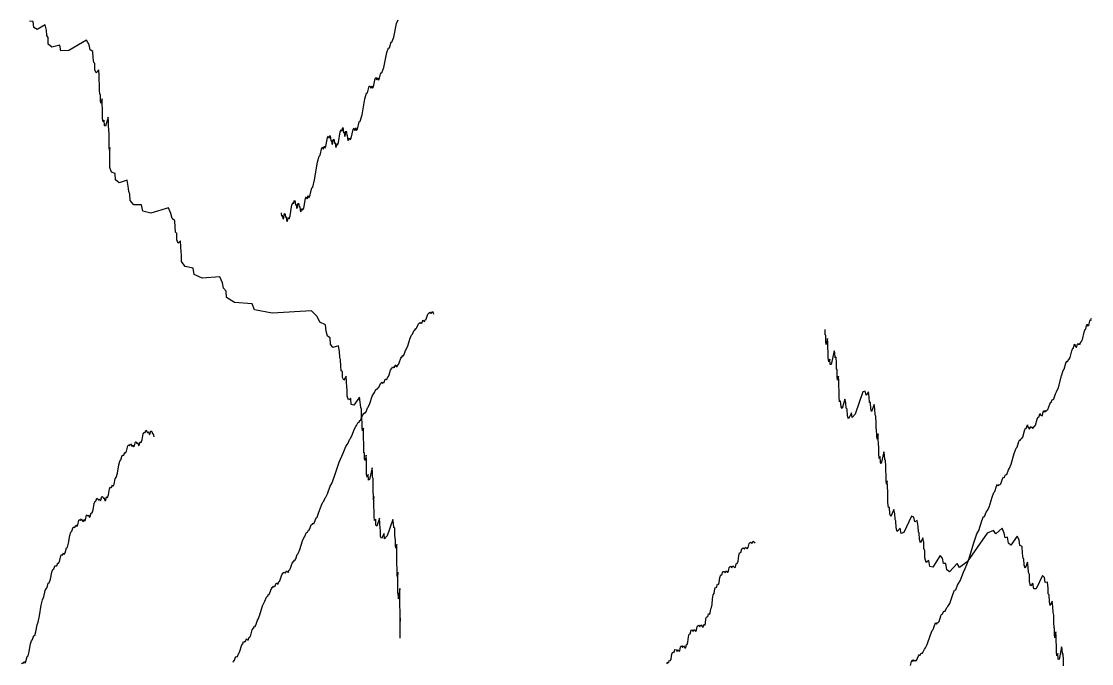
# Model space of a CAD drawing. Header units: metres. Extents: x 0 to 1, y 0 to 1.
# Drawn here: x 0.7824 to 0.9969, y 0.4534 to 0.582 of the extents above; entities that cross this region are included whole.
import ezdxf

# ---------------------------------------------------------------- set-up
doc = ezdxf.new("R2010")
doc.units = ezdxf.units.M

msp = doc.modelspace()

# ---------------------------------------------------------------- linework, layer by layer
at = {"layer": '2', "color": 0}
for p, q in [((0.784777, 0.582), (0.784061, 0.582029)), ((0.78488, 0.58077), (0.784777, 0.582)), ((0.787189, 0.581343), (0.785596, 0.58036)), ((0.787419, 0.580259), (0.787189, 0.581343)), ((0.857037, 0.578814), (0.85762, 0.581563)), ((0.85762, 0.581563), (0.857949, 0.582349)), ((0.785596, 0.58036), (0.78488, 0.58077)), ((0.787522, 0.579203), (0.787419, 0.580259)), ((0.787752, 0.578752), (0.787522, 0.579203)), ((0.787785, 0.577461), (0.787752, 0.578752)), ((0.788501, 0.576811), (0.787785, 0.577461)), ((0.790094, 0.577261), (0.788501, 0.576811)), ((0.790323, 0.5761), (0.790094, 0.577261)), ((0.79546, 0.578217), (0.791916, 0.576169)), ((0.795971, 0.577286), (0.79546, 0.578217)), ((0.796201, 0.5763), (0.795971, 0.577286)), ((0.85616, 0.576721), (0.856488, 0.577945)), ((0.856488, 0.577945), (0.856673, 0.577874)), ((0.856673, 0.577874), (0.857037, 0.578814)), ((0.791916, 0.576169), (0.790323, 0.5761)), ((0.796712, 0.576002), (0.796201, 0.5763)), ((0.796785, 0.574733), (0.796712, 0.576002)), ((0.855043, 0.572797), (0.855627, 0.575801)), ((0.855627, 0.575801), (0.855955, 0.576731)), ((0.855955, 0.576731), (0.85616, 0.576721)), ((0.796889, 0.573788), (0.796785, 0.574733)), ((0.797118, 0.57358), (0.796889, 0.573788)), ((0.797151, 0.572324), (0.797118, 0.57358)), ((0.854679, 0.571698), (0.855043, 0.572797)), ((0.797381, 0.571734), (0.797151, 0.572324)), ((0.797892, 0.572318), (0.797381, 0.571734)), ((0.797966, 0.571176), (0.797892, 0.572318)), ((0.797999, 0.570095), (0.797966, 0.571176)), ((0.852968, 0.568928), (0.853296, 0.570597)), ((0.853296, 0.570597), (0.853481, 0.570777)), ((0.853481, 0.570777), (0.853596, 0.570299)), ((0.853596, 0.570299), (0.85378, 0.570773)), ((0.85378, 0.570773), (0.853884, 0.57028)), ((0.854111, 0.570348), (0.854475, 0.571698)), ((0.854475, 0.571698), (0.854679, 0.571698)), ((0.798073, 0.569586), (0.797999, 0.570095)), ((0.798083, 0.568286), (0.798073, 0.569586)), ((0.851803, 0.567679), (0.852131, 0.569049)), ((0.852131, 0.569049), (0.852316, 0.569061)), ((0.852316, 0.569061), (0.852443, 0.56861)), ((0.852443, 0.56861), (0.852648, 0.569128)), ((0.852648, 0.569128), (0.852763, 0.568661)), ((0.852763, 0.568661), (0.852968, 0.568928)), ((0.853884, 0.57028), (0.854111, 0.570348)), ((0.79813, 0.5674), (0.798083, 0.568286)), ((0.798233, 0.567324), (0.79813, 0.5674)), ((0.798248, 0.566087), (0.798233, 0.567324)), ((0.798581, 0.566506), (0.798351, 0.56563)), ((0.798614, 0.565407), (0.798581, 0.566506)), ((0.850686, 0.563258), (0.85127, 0.566522)), ((0.85127, 0.566522), (0.851598, 0.567598)), ((0.851598, 0.567598), (0.851803, 0.567679)), ((0.798351, 0.56563), (0.798248, 0.566087)), ((0.798629, 0.564345), (0.798614, 0.565407)), ((0.798662, 0.563878), (0.798629, 0.564345)), ((0.798667, 0.562585), (0.798662, 0.563878)), ((0.79877, 0.561888), (0.798667, 0.562585)), ((0.799, 0.562232), (0.79877, 0.561888)), ((0.799033, 0.561056), (0.799, 0.562232)), ((0.799774, 0.562832), (0.799263, 0.561019)), ((0.799848, 0.561868), (0.799774, 0.562832)), ((0.850322, 0.561997), (0.850686, 0.563258)), ((0.799263, 0.561019), (0.799033, 0.561056)), ((0.799881, 0.560866), (0.799848, 0.561868)), ((0.799954, 0.560534), (0.799881, 0.560866)), ((0.799965, 0.559261), (0.799954, 0.560534)), ((0.845991, 0.557771), (0.846319, 0.559893)), ((0.846319, 0.559893), (0.846504, 0.560327)), ((0.846504, 0.560327), (0.846619, 0.560008)), ((0.846619, 0.560008), (0.846804, 0.560736)), ((0.846804, 0.560736), (0.846907, 0.560387)), ((0.846907, 0.560387), (0.846979, 0.559687)), ((0.847274, 0.558979), (0.847458, 0.560007)), ((0.847458, 0.560007), (0.847562, 0.559825)), ((0.848511, 0.558601), (0.848875, 0.560368)), ((0.848875, 0.560368), (0.84908, 0.560603)), ((0.84908, 0.560603), (0.849207, 0.560159)), ((0.849207, 0.560159), (0.849412, 0.560688)), ((0.849412, 0.560688), (0.849527, 0.560226)), ((0.849527, 0.560226), (0.849754, 0.560395)), ((0.849754, 0.560395), (0.850118, 0.561906)), ((0.850118, 0.561906), (0.850322, 0.561997)), ((0.79998, 0.558308), (0.799965, 0.559261)), ((0.800013, 0.558085), (0.79998, 0.558308)), ((0.800018, 0.556827), (0.800013, 0.558085)), ((0.843446, 0.556951), (0.843774, 0.558769)), ((0.843774, 0.558769), (0.843958, 0.559032)), ((0.843958, 0.559032), (0.844074, 0.558606)), ((0.844074, 0.558606), (0.844258, 0.559163)), ((0.844258, 0.559163), (0.844362, 0.558718)), ((0.844362, 0.558718), (0.844441, 0.558029)), ((0.844441, 0.558029), (0.844569, 0.558164)), ((0.844569, 0.558164), (0.844641, 0.557482)), ((0.844768, 0.557366), (0.844973, 0.558422)), ((0.844973, 0.558422), (0.845088, 0.558256)), ((0.845088, 0.558256), (0.845159, 0.557563)), ((0.845786, 0.557222), (0.845991, 0.557771)), ((0.846979, 0.559687), (0.847094, 0.559805)), ((0.847094, 0.559805), (0.847159, 0.559112)), ((0.847159, 0.559112), (0.847274, 0.558979)), ((0.847562, 0.559825), (0.847627, 0.559122)), ((0.847627, 0.559122), (0.847731, 0.559235)), ((0.847731, 0.559235), (0.847789, 0.55854)), ((0.847789, 0.55854), (0.84793, 0.558127)), ((0.84793, 0.558127), (0.848157, 0.558706)), ((0.848157, 0.558706), (0.848285, 0.558273)), ((0.848285, 0.558273), (0.848511, 0.558601)), ((0.800051, 0.556222), (0.800018, 0.556827)), ((0.800125, 0.556772), (0.800051, 0.556222)), ((0.800135, 0.555625), (0.800125, 0.556772)), ((0.80014, 0.554542), (0.800135, 0.555625)), ((0.842281, 0.555175), (0.842609, 0.556694)), ((0.842609, 0.556694), (0.842794, 0.556789)), ((0.842794, 0.556789), (0.842921, 0.556396)), ((0.842921, 0.556396), (0.843126, 0.557007)), ((0.843126, 0.557007), (0.843241, 0.556591)), ((0.843241, 0.556591), (0.843446, 0.556951)), ((0.844641, 0.557482), (0.844768, 0.557366)), ((0.845159, 0.557563), (0.845275, 0.557692)), ((0.845275, 0.557692), (0.845339, 0.557005)), ((0.845339, 0.557005), (0.845467, 0.55673)), ((0.845467, 0.55673), (0.845671, 0.557531)), ((0.845671, 0.557531), (0.845786, 0.557222)), ((0.800151, 0.554028), (0.80014, 0.554542)), ((0.800152, 0.552728), (0.800151, 0.554028)), ((0.841164, 0.550249), (0.841748, 0.553777)), ((0.841748, 0.553777), (0.842076, 0.555002)), ((0.842076, 0.555002), (0.842281, 0.555175)), ((0.800474, 0.551769), (0.800152, 0.552728)), ((0.80119, 0.551531), (0.800474, 0.551769)), ((0.801293, 0.550271), (0.80119, 0.551531)), ((0.802009, 0.549652), (0.801293, 0.550271)), ((0.803602, 0.550169), (0.802009, 0.549652)), ((0.803832, 0.549018), (0.803602, 0.550169)), ((0.8408, 0.548824), (0.841164, 0.550249)), ((0.803935, 0.547933), (0.803832, 0.549018)), ((0.804165, 0.547414), (0.803935, 0.547933)), ((0.804198, 0.546113), (0.804165, 0.547414)), ((0.839685, 0.546481), (0.83989, 0.547102)), ((0.83989, 0.547102), (0.840005, 0.546693)), ((0.840232, 0.546964), (0.840596, 0.54864)), ((0.840596, 0.54864), (0.8408, 0.548824)), ((0.804914, 0.545254), (0.804198, 0.546113)), ((0.806506, 0.545239), (0.804914, 0.545254)), ((0.806736, 0.544011), (0.806506, 0.545239)), ((0.836274, 0.543071), (0.836638, 0.545263)), ((0.836638, 0.545263), (0.836843, 0.545736)), ((0.836843, 0.545736), (0.83697, 0.545441)), ((0.83697, 0.545441), (0.837175, 0.546209)), ((0.837175, 0.546209), (0.83729, 0.545881)), ((0.83729, 0.545881), (0.837369, 0.545196)), ((0.837369, 0.545196), (0.837497, 0.545339)), ((0.837497, 0.545339), (0.837568, 0.54466)), ((0.837696, 0.544551), (0.837901, 0.545617)), ((0.837901, 0.545617), (0.838016, 0.545458)), ((0.838016, 0.545458), (0.838087, 0.544769)), ((0.838087, 0.544769), (0.838202, 0.544904)), ((0.838202, 0.544904), (0.838267, 0.54422)), ((0.838989, 0.544608), (0.839353, 0.54654)), ((0.839353, 0.54654), (0.839558, 0.546867)), ((0.839558, 0.546867), (0.839685, 0.546481)), ((0.840005, 0.546693), (0.840232, 0.546964)), ((0.808329, 0.543615), (0.806736, 0.544011)), ((0.811873, 0.544627), (0.808329, 0.543615)), ((0.812384, 0.543548), (0.811873, 0.544627)), ((0.812614, 0.542495), (0.812384, 0.543548)), ((0.834469, 0.543674), (0.834557, 0.543002)), ((0.834557, 0.543002), (0.834698, 0.543164)), ((0.834698, 0.543164), (0.834777, 0.542497)), ((0.834919, 0.542408), (0.835146, 0.543507)), ((0.835146, 0.543507), (0.835273, 0.543366)), ((0.835273, 0.543366), (0.835353, 0.542688)), ((0.835353, 0.542688), (0.83548, 0.542841)), ((0.83548, 0.542841), (0.835552, 0.542168)), ((0.835693, 0.54192), (0.83592, 0.542764)), ((0.83592, 0.542764), (0.836047, 0.542479)), ((0.836047, 0.542479), (0.836274, 0.543071)), ((0.837568, 0.54466), (0.837696, 0.544551)), ((0.838267, 0.54422), (0.838408, 0.543872)), ((0.838408, 0.543872), (0.838635, 0.544553)), ((0.838635, 0.544553), (0.838763, 0.544178)), ((0.838763, 0.544178), (0.838989, 0.544608)), ((0.813125, 0.542047), (0.812614, 0.542495)), ((0.813198, 0.540757), (0.813125, 0.542047)), ((0.813302, 0.539781), (0.813198, 0.540757)), ((0.834777, 0.542497), (0.834919, 0.542408)), ((0.835552, 0.542168), (0.835693, 0.54192)), ((0.813531, 0.539506), (0.813302, 0.539781)), ((0.813564, 0.538241), (0.813531, 0.539506)), ((0.813794, 0.537584), (0.813564, 0.538241)), ((0.814305, 0.538018), (0.813794, 0.537584)), ((0.814379, 0.536855), (0.814305, 0.538018)), ((0.814412, 0.535764), (0.814379, 0.536855)), ((0.814486, 0.535233), (0.814412, 0.535764)), ((0.814496, 0.533931), (0.814486, 0.535233)), ((0.815212, 0.532922), (0.814496, 0.533931)), ((0.816805, 0.532574), (0.815212, 0.532922)), ((0.817035, 0.531298), (0.816805, 0.532574)), ((0.818628, 0.530567), (0.817035, 0.531298)), ((0.822171, 0.530838), (0.818628, 0.530567)), ((0.822682, 0.529651), (0.822171, 0.530838)), ((0.822912, 0.52855), (0.822682, 0.529651)), ((0.823423, 0.527995), (0.822912, 0.52855)), ((0.823497, 0.52669), (0.823423, 0.527995)), ((0.82509, 0.52572), (0.823497, 0.52669)), ((0.828634, 0.525458), (0.82509, 0.52572)), ((0.829145, 0.524195), (0.828634, 0.525458)), ((0.832688, 0.523552), (0.829145, 0.524195)), ((0.840573, 0.524016), (0.832688, 0.523552)), ((0.84171, 0.522857), (0.840573, 0.524016)), ((0.863898, 0.523383), (0.864044, 0.523566)), ((0.864044, 0.523566), (0.864129, 0.52355)), ((0.864129, 0.52355), (0.864276, 0.523815)), ((0.864276, 0.523815), (0.864354, 0.523689)), ((0.864354, 0.523689), (0.864403, 0.523585)), ((0.864403, 0.523585), (0.864488, 0.523698)), ((0.864488, 0.523698), (0.864533, 0.523491)), ((0.864533, 0.523491), (0.864618, 0.523525)), ((0.864618, 0.523525), (0.864765, 0.523876)), ((0.864765, 0.523876), (0.864843, 0.523797)), ((0.864843, 0.523797), (0.864889, 0.523629)), ((0.864889, 0.523629), (0.864967, 0.523632)), ((0.864967, 0.523632), (0.865009, 0.523366)), ((0.842221, 0.521768), (0.84171, 0.522857)), ((0.843358, 0.521241), (0.842221, 0.521768)), ((0.861695, 0.520678), (0.861968, 0.521428)), ((0.861968, 0.521428), (0.862115, 0.521562)), ((0.862115, 0.521562), (0.8622, 0.521518)), ((0.8622, 0.521518), (0.862346, 0.521735)), ((0.862346, 0.521735), (0.862425, 0.521583)), ((0.862425, 0.521583), (0.862478, 0.521521)), ((0.862478, 0.521521), (0.862569, 0.521707)), ((0.862569, 0.521707), (0.862618, 0.521539)), ((0.862618, 0.521539), (0.86271, 0.521646)), ((0.86271, 0.521646), (0.862868, 0.522124)), ((0.862868, 0.522124), (0.862952, 0.522113)), ((0.862952, 0.522113), (0.863001, 0.521985)), ((0.863001, 0.521985), (0.863086, 0.522055)), ((0.863086, 0.522055), (0.863132, 0.521825)), ((0.863132, 0.521825), (0.863223, 0.521885)), ((0.863223, 0.521885), (0.863381, 0.522281)), ((0.863381, 0.522281), (0.863466, 0.522225)), ((0.863466, 0.522225), (0.863624, 0.522542)), ((0.863624, 0.522542), (0.863898, 0.523383)), ((0.995916, 0.521113), (0.996025, 0.521323)), ((0.996025, 0.521323), (0.996089, 0.520984)), ((0.996374, 0.521112), (0.996568, 0.521988)), ((0.996568, 0.521988), (0.996677, 0.52227)), ((0.996677, 0.52227), (0.996739, 0.522065)), ((0.996739, 0.522065), (0.996848, 0.522472)), ((0.996848, 0.522472), (0.996909, 0.522492)), ((0.843522, 0.51994), (0.843358, 0.521241)), ((0.843752, 0.518948), (0.843522, 0.51994)), ((0.86035, 0.518577), (0.860624, 0.519158)), ((0.860624, 0.519158), (0.860782, 0.519373)), ((0.860782, 0.519373), (0.861056, 0.520037)), ((0.861056, 0.520037), (0.861202, 0.520125)), ((0.861202, 0.520125), (0.861294, 0.520154)), ((0.861294, 0.520154), (0.861452, 0.520497)), ((0.861452, 0.520497), (0.861537, 0.520413)), ((0.861537, 0.520413), (0.861695, 0.520678)), ((0.943536, 0.519202), (0.943505, 0.520266)), ((0.943618, 0.519156), (0.943536, 0.519202)), ((0.943645, 0.517849), (0.943618, 0.519156)), ((0.99507, 0.518279), (0.995416, 0.519758)), ((0.995416, 0.519758), (0.995611, 0.520379)), ((0.995611, 0.520379), (0.995722, 0.520368)), ((0.995722, 0.520368), (0.995916, 0.521113)), ((0.996089, 0.520984), (0.9962, 0.521159)), ((0.9962, 0.521159), (0.996263, 0.521049)), ((0.996263, 0.521049), (0.996374, 0.521112)), ((0.844263, 0.518637), (0.843752, 0.518948)), ((0.844336, 0.517367), (0.844263, 0.518637)), ((0.844847, 0.516674), (0.844336, 0.517367)), ((0.845984, 0.517029), (0.844847, 0.516674)), ((0.846148, 0.515855), (0.845984, 0.517029)), ((0.859544, 0.516244), (0.859839, 0.516992)), ((0.859839, 0.516992), (0.86035, 0.518577)), ((0.943727, 0.51727), (0.943645, 0.517849)), ((0.943944, 0.518508), (0.943727, 0.51727)), ((0.944013, 0.517612), (0.943944, 0.518508)), ((0.94404, 0.516429), (0.944013, 0.517612)), ((0.993238, 0.516484), (0.993432, 0.517154)), ((0.993432, 0.517154), (0.993541, 0.517321)), ((0.993541, 0.517321), (0.993606, 0.516904)), ((0.993899, 0.516681), (0.994097, 0.517318)), ((0.994097, 0.517318), (0.994209, 0.517466)), ((0.994209, 0.517466), (0.994273, 0.517185)), ((0.994273, 0.517185), (0.994384, 0.517458)), ((0.994384, 0.517458), (0.994447, 0.517403)), ((0.994447, 0.517403), (0.994561, 0.517264)), ((0.994561, 0.517264), (0.99476, 0.517785)), ((0.99476, 0.517785), (0.994871, 0.517869)), ((0.994871, 0.517869), (0.99507, 0.518279)), ((0.846222, 0.514759), (0.846148, 0.515855)), ((0.858677, 0.514741), (0.858835, 0.515042)), ((0.858835, 0.515042), (0.85892, 0.514936)), ((0.85892, 0.514936), (0.859091, 0.515244)), ((0.859091, 0.515244), (0.859386, 0.51607)), ((0.859386, 0.51607), (0.859544, 0.516244)), ((0.944109, 0.51607), (0.94404, 0.516429)), ((0.944131, 0.514663), (0.944109, 0.51607)), ((0.945289, 0.516033), (0.944717, 0.513248)), ((0.945473, 0.515632), (0.945289, 0.516033)), ((0.945542, 0.514636), (0.945473, 0.515632)), ((0.992586, 0.514649), (0.992933, 0.515993)), ((0.992933, 0.515993), (0.993127, 0.516538)), ((0.993127, 0.516538), (0.993238, 0.516484)), ((0.993606, 0.516904), (0.993721, 0.516941)), ((0.993721, 0.516941), (0.993784, 0.516754)), ((0.993784, 0.516754), (0.993899, 0.516681)), ((0.846386, 0.514217), (0.846222, 0.514759)), ((0.84641, 0.512913), (0.846386, 0.514217)), ((0.846513, 0.512006), (0.84641, 0.512913)), ((0.856651, 0.51246), (0.85681, 0.512808)), ((0.85681, 0.512808), (0.856894, 0.512726)), ((0.856894, 0.512726), (0.856947, 0.51265)), ((0.856947, 0.51265), (0.857039, 0.51281)), ((0.857039, 0.51281), (0.857088, 0.512628)), ((0.857088, 0.512628), (0.857179, 0.51271)), ((0.857179, 0.51271), (0.857337, 0.513144)), ((0.857337, 0.513144), (0.857422, 0.513109)), ((0.857422, 0.513109), (0.857471, 0.512967)), ((0.857471, 0.512967), (0.857556, 0.513014)), ((0.857556, 0.513014), (0.857601, 0.512772)), ((0.857601, 0.512772), (0.8577, 0.512854)), ((0.8577, 0.512854), (0.85787, 0.513288)), ((0.85787, 0.513288), (0.857962, 0.513253)), ((0.857962, 0.513253), (0.858132, 0.513609)), ((0.858132, 0.513609), (0.858428, 0.514517)), ((0.858428, 0.514517), (0.858586, 0.514736)), ((0.858586, 0.514736), (0.858677, 0.514741)), ((0.944213, 0.51382), (0.944131, 0.514663)), ((0.94443, 0.514361), (0.944213, 0.51382)), ((0.9445, 0.513241), (0.94443, 0.514361)), ((0.944717, 0.513248), (0.9445, 0.513241)), ((0.945726, 0.514773), (0.945542, 0.514636)), ((0.945784, 0.513524), (0.945726, 0.514773)), ((0.945811, 0.512403), (0.945784, 0.513524)), ((0.991422, 0.51233), (0.991769, 0.513545)), ((0.991769, 0.513545), (0.991963, 0.514017)), ((0.991963, 0.514017), (0.992077, 0.513833)), ((0.992077, 0.513833), (0.992276, 0.514276)), ((0.992276, 0.514276), (0.992387, 0.514317)), ((0.992387, 0.514317), (0.992586, 0.514649)), ((0.846743, 0.511884), (0.846513, 0.512006)), ((0.846776, 0.51064), (0.846743, 0.511884)), ((0.847006, 0.510136), (0.846776, 0.51064)), ((0.847517, 0.51091), (0.847006, 0.510136)), ((0.84759, 0.509796), (0.847517, 0.51091)), ((0.855674, 0.510285), (0.855845, 0.51077)), ((0.855845, 0.51077), (0.855936, 0.510762)), ((0.855936, 0.510762), (0.856107, 0.511168)), ((0.856107, 0.511168), (0.856402, 0.512163)), ((0.856402, 0.512163), (0.85656, 0.512428)), ((0.85656, 0.512428), (0.856651, 0.51246)), ((0.94588, 0.512207), (0.945811, 0.512403)), ((0.945902, 0.510852), (0.94588, 0.512207)), ((0.945972, 0.510123), (0.945902, 0.510852)), ((0.946155, 0.510964), (0.945972, 0.510123)), ((0.946214, 0.509941), (0.946155, 0.510964)), ((0.990258, 0.508667), (0.990877, 0.510983)), ((0.990877, 0.510983), (0.991223, 0.512072)), ((0.991223, 0.512072), (0.991422, 0.51233)), ((0.847624, 0.508728), (0.84759, 0.509796)), ((0.847697, 0.508246), (0.847624, 0.508728)), ((0.853682, 0.508317), (0.85384, 0.50863)), ((0.85384, 0.50863), (0.853925, 0.50853)), ((0.853925, 0.50853), (0.854083, 0.508765)), ((0.854083, 0.508765), (0.854357, 0.509464)), ((0.854357, 0.509464), (0.854503, 0.509571)), ((0.854503, 0.509571), (0.854588, 0.509511)), ((0.854588, 0.509511), (0.854735, 0.5097)), ((0.854735, 0.5097), (0.854813, 0.509534)), ((0.854813, 0.509534), (0.85487, 0.509502)), ((0.85487, 0.509502), (0.854969, 0.509739)), ((0.854969, 0.509739), (0.855022, 0.509599)), ((0.855022, 0.509599), (0.85512, 0.509758)), ((0.85512, 0.509758), (0.855291, 0.510325)), ((0.855291, 0.510325), (0.855382, 0.510361)), ((0.855382, 0.510361), (0.855435, 0.51026)), ((0.855435, 0.51026), (0.855526, 0.510379)), ((0.855526, 0.510379), (0.855575, 0.510174)), ((0.855575, 0.510174), (0.855674, 0.510285)), ((0.946236, 0.50871), (0.946214, 0.509941)), ((0.946294, 0.508224), (0.946236, 0.50871)), ((0.989903, 0.507777), (0.990258, 0.508667)), ((0.847708, 0.50695), (0.847697, 0.508246)), ((0.847938, 0.506207), (0.847708, 0.50695)), ((0.848449, 0.506449), (0.847938, 0.506207)), ((0.848522, 0.505258), (0.848449, 0.506449)), ((0.850171, 0.506703), (0.849034, 0.505118)), ((0.850335, 0.505705), (0.850171, 0.506703)), ((0.852227, 0.505426), (0.852738, 0.506916)), ((0.852738, 0.506916), (0.853012, 0.507446)), ((0.853012, 0.507446), (0.85317, 0.507631)), ((0.85317, 0.507631), (0.853444, 0.508244)), ((0.853444, 0.508244), (0.85359, 0.508304)), ((0.85359, 0.508304), (0.853682, 0.508317)), ((0.946313, 0.506777), (0.946294, 0.508224)), ((0.946395, 0.505803), (0.946313, 0.506777)), ((0.947471, 0.506302), (0.946899, 0.50443)), ((0.947655, 0.505609), (0.947471, 0.506302)), ((0.951024, 0.507765), (0.949512, 0.503304)), ((0.951508, 0.5079), (0.951024, 0.507765)), ((0.951692, 0.507108), (0.951508, 0.5079)), ((0.952176, 0.507781), (0.951692, 0.507108)), ((0.952331, 0.506704), (0.952176, 0.507781)), ((0.9524, 0.505659), (0.952331, 0.506704)), ((0.989034, 0.506191), (0.989146, 0.506287)), ((0.989146, 0.506287), (0.989349, 0.506423)), ((0.989349, 0.506423), (0.989704, 0.507424)), ((0.989704, 0.507424), (0.989903, 0.507777)), ((0.849034, 0.505118), (0.848522, 0.505258)), ((0.850408, 0.504689), (0.850335, 0.505705)), ((0.850572, 0.504324), (0.850408, 0.504689)), ((0.850596, 0.503046), (0.850572, 0.504324)), ((0.851479, 0.503819), (0.851774, 0.504589)), ((0.851774, 0.504589), (0.851932, 0.504734)), ((0.851932, 0.504734), (0.852227, 0.505426)), ((0.946612, 0.505998), (0.946395, 0.505803)), ((0.946682, 0.504768), (0.946612, 0.505998)), ((0.946899, 0.50443), (0.946682, 0.504768)), ((0.947724, 0.504503), (0.947655, 0.505609)), ((0.947908, 0.504348), (0.947724, 0.504503)), ((0.947966, 0.503006), (0.947908, 0.504348)), ((0.952583, 0.505667), (0.9524, 0.505659)), ((0.952642, 0.504377), (0.952583, 0.505667)), ((0.952825, 0.503851), (0.952642, 0.504377)), ((0.953309, 0.505229), (0.952825, 0.503851)), ((0.953464, 0.504377), (0.953309, 0.505229)), ((0.953523, 0.503211), (0.953464, 0.504377)), ((0.987964, 0.504039), (0.988167, 0.504241)), ((0.988167, 0.504241), (0.988522, 0.505358)), ((0.988522, 0.505358), (0.988721, 0.505776)), ((0.988721, 0.505776), (0.988835, 0.505648)), ((0.988835, 0.505648), (0.989034, 0.506191)), ((0.850088, 0.501688), (0.850258, 0.502091)), ((0.850258, 0.502091), (0.85035, 0.502039)), ((0.85035, 0.502039), (0.850521, 0.502363)), ((0.850521, 0.502363), (0.850816, 0.503216)), ((0.850629, 0.502087), (0.850596, 0.503046)), ((0.850703, 0.501849), (0.850629, 0.502087)), ((0.850816, 0.503216), (0.850974, 0.503405)), ((0.850974, 0.503405), (0.851065, 0.503393)), ((0.851065, 0.503393), (0.851224, 0.503664)), ((0.851224, 0.503664), (0.851308, 0.503542)), ((0.851308, 0.503542), (0.851479, 0.503819)), ((0.948183, 0.502403), (0.947966, 0.503006)), ((0.948756, 0.503578), (0.948183, 0.502403)), ((0.948939, 0.502662), (0.948756, 0.503578)), ((0.949512, 0.503304), (0.948939, 0.502662)), ((0.953678, 0.502897), (0.953523, 0.503211)), ((0.953727, 0.501504), (0.953678, 0.502897)), ((0.985645, 0.501089), (0.986, 0.502326)), ((0.986, 0.502326), (0.986199, 0.502811)), ((0.986199, 0.502811), (0.986313, 0.502722)), ((0.986313, 0.502722), (0.986512, 0.503332)), ((0.986512, 0.503332), (0.986623, 0.503466)), ((0.986623, 0.503466), (0.986689, 0.503083)), ((0.986689, 0.503083), (0.986803, 0.503179)), ((0.986803, 0.503179), (0.986867, 0.503026)), ((0.986867, 0.503026), (0.986981, 0.503011)), ((0.986981, 0.503011), (0.98718, 0.503751)), ((0.98718, 0.503751), (0.987291, 0.503958)), ((0.987291, 0.503958), (0.987355, 0.503709)), ((0.987355, 0.503709), (0.987466, 0.50404)), ((0.987466, 0.50404), (0.987529, 0.504018)), ((0.987529, 0.504018), (0.987646, 0.503759)), ((0.987646, 0.503759), (0.987849, 0.504072)), ((0.987849, 0.504072), (0.987964, 0.504039)), ((0.807181, 0.499618), (0.807378, 0.500117)), ((0.807378, 0.500117), (0.807546, 0.499843)), ((0.807546, 0.499843), (0.807687, 0.499551)), ((0.808162, 0.499338), (0.808359, 0.499991)), ((0.808359, 0.499991), (0.808527, 0.499849)), ((0.808527, 0.499849), (0.808669, 0.499407)), ((0.848626, 0.498989), (0.849137, 0.500387)), ((0.849137, 0.500387), (0.849411, 0.500869)), ((0.849411, 0.500869), (0.849569, 0.501026)), ((0.849569, 0.501026), (0.849843, 0.50159)), ((0.849843, 0.50159), (0.849989, 0.501625)), ((0.849989, 0.501625), (0.850088, 0.501688)), ((0.850713, 0.500589), (0.850703, 0.501849)), ((0.850787, 0.499969), (0.850713, 0.500589)), ((0.850951, 0.500486), (0.850787, 0.499969)), ((0.850975, 0.499334), (0.850951, 0.500486)), ((0.953754, 0.500414), (0.953727, 0.501504)), ((0.953823, 0.500298), (0.953754, 0.500414)), ((0.953845, 0.498969), (0.953823, 0.500298)), ((0.983124, 0.498745), (0.98347, 0.50001)), ((0.98347, 0.50001), (0.983664, 0.500511)), ((0.983664, 0.500511), (0.983776, 0.500431)), ((0.983776, 0.500431), (0.98397, 0.501056)), ((0.98397, 0.501056), (0.984079, 0.501199)), ((0.984079, 0.501199), (0.984146, 0.500736)), ((0.984146, 0.500736), (0.984263, 0.500694)), ((0.984263, 0.500694), (0.984328, 0.500462)), ((0.984328, 0.500462), (0.984445, 0.500309)), ((0.984445, 0.500309), (0.984649, 0.500807)), ((0.984649, 0.500807), (0.984763, 0.500878)), ((0.984763, 0.500878), (0.984828, 0.500551)), ((0.984828, 0.500551), (0.984943, 0.500747)), ((0.984943, 0.500747), (0.985006, 0.500649)), ((0.985006, 0.500649), (0.985123, 0.500429)), ((0.985123, 0.500429), (0.985327, 0.500812)), ((0.985327, 0.500812), (0.985441, 0.500818)), ((0.985441, 0.500818), (0.985645, 0.501089)), ((0.805056, 0.496974), (0.805251, 0.497772)), ((0.805251, 0.497772), (0.805417, 0.497754)), ((0.805417, 0.497754), (0.805558, 0.497416)), ((0.806032, 0.497118), (0.806226, 0.49779)), ((0.806226, 0.49779), (0.806393, 0.497665)), ((0.806393, 0.497665), (0.806588, 0.498184)), ((0.806588, 0.498184), (0.806818, 0.499367)), ((0.806818, 0.499367), (0.807015, 0.499678)), ((0.807015, 0.499678), (0.807181, 0.499618)), ((0.807687, 0.499551), (0.807853, 0.499775)), ((0.807853, 0.499775), (0.807995, 0.499267)), ((0.807995, 0.499267), (0.808162, 0.499338)), ((0.808669, 0.499407), (0.808837, 0.499453)), ((0.808837, 0.499453), (0.80898, 0.498793)), ((0.847878, 0.497514), (0.848173, 0.498232)), ((0.848173, 0.498232), (0.848331, 0.498349)), ((0.848331, 0.498349), (0.848626, 0.498989)), ((0.850985, 0.498249), (0.850975, 0.499334)), ((0.851009, 0.49773), (0.850985, 0.498249)), ((0.851012, 0.496429), (0.851009, 0.49773)), ((0.953915, 0.498321), (0.953845, 0.498969)), ((0.954098, 0.499374), (0.953915, 0.498321)), ((0.954157, 0.498419), (0.954098, 0.499374)), ((0.954179, 0.497213), (0.954157, 0.498419)), ((0.98196, 0.496691), (0.982306, 0.497826)), ((0.982306, 0.497826), (0.982501, 0.498254)), ((0.982501, 0.498254), (0.982615, 0.498044)), ((0.982615, 0.498044), (0.982813, 0.498442)), ((0.982813, 0.498442), (0.982925, 0.498457)), ((0.982925, 0.498457), (0.983124, 0.498745)), ((0.802931, 0.495138), (0.803126, 0.495702)), ((0.803126, 0.495702), (0.803293, 0.495485)), ((0.803293, 0.495485), (0.803487, 0.495897)), ((0.803487, 0.495897), (0.803718, 0.496952)), ((0.803718, 0.496952), (0.803914, 0.497155)), ((0.803914, 0.497155), (0.804081, 0.497004)), ((0.804081, 0.497004), (0.804277, 0.497394)), ((0.804277, 0.497394), (0.804445, 0.497028)), ((0.804445, 0.497028), (0.804585, 0.496839)), ((0.804585, 0.496839), (0.80475, 0.497185)), ((0.80475, 0.497185), (0.804891, 0.496781)), ((0.804891, 0.496781), (0.805056, 0.496974)), ((0.805558, 0.497416), (0.805724, 0.497585)), ((0.805724, 0.497585), (0.805867, 0.497031)), ((0.805867, 0.497031), (0.806032, 0.497118)), ((0.846627, 0.494931), (0.846923, 0.49552)), ((0.846923, 0.49552), (0.847433, 0.496833)), ((0.847433, 0.496833), (0.847707, 0.497268)), ((0.847707, 0.497268), (0.847878, 0.497514)), ((0.851059, 0.495586), (0.851012, 0.496429)), ((0.851162, 0.495606), (0.851059, 0.495586)), ((0.851177, 0.494383), (0.851162, 0.495606)), ((0.954238, 0.496796), (0.954179, 0.497213)), ((0.954257, 0.49537), (0.954238, 0.496796)), ((0.955235, 0.495757), (0.954751, 0.493459)), ((0.95539, 0.4952), (0.955235, 0.495757)), ((0.981414, 0.495467), (0.981761, 0.496478)), ((0.981761, 0.496478), (0.98196, 0.496691)), ((0.801915, 0.493174), (0.802145, 0.493888)), ((0.802145, 0.493888), (0.80234, 0.494169)), ((0.80234, 0.494169), (0.80257, 0.495071)), ((0.80257, 0.495071), (0.802766, 0.495141)), ((0.802766, 0.495141), (0.802931, 0.495138)), ((0.845163, 0.490904), (0.846117, 0.4937)), ((0.846117, 0.4937), (0.846627, 0.494931)), ((0.85128, 0.494021), (0.851177, 0.494383)), ((0.85151, 0.495111), (0.85128, 0.494021)), ((0.851543, 0.494042), (0.85151, 0.495111)), ((0.851558, 0.492994), (0.851543, 0.494042)), ((0.954326, 0.494458), (0.954257, 0.49537)), ((0.954509, 0.494814), (0.954326, 0.494458)), ((0.954568, 0.493636), (0.954509, 0.494814)), ((0.954751, 0.493459), (0.954568, 0.493636)), ((0.955449, 0.494146), (0.95539, 0.4952)), ((0.955604, 0.494127), (0.955449, 0.494146)), ((0.955653, 0.492829), (0.955604, 0.494127)), ((0.980796, 0.493292), (0.981414, 0.495467)), ((0.801417, 0.490602), (0.801645, 0.491521)), ((0.801645, 0.491521), (0.801915, 0.493174)), ((0.851591, 0.492558), (0.851558, 0.492994)), ((0.851596, 0.491269), (0.851591, 0.492558)), ((0.851699, 0.490668), (0.851596, 0.491269)), ((0.851929, 0.491226), (0.851699, 0.490668)), ((0.851962, 0.49008), (0.851929, 0.491226)), ((0.852703, 0.492543), (0.852192, 0.490256)), ((0.852777, 0.491647), (0.852703, 0.492543)), ((0.85281, 0.490677), (0.852777, 0.491647)), ((0.955676, 0.491685), (0.955653, 0.492829)), ((0.955734, 0.491431), (0.955676, 0.491685)), ((0.955753, 0.490056), (0.955734, 0.491431)), ((0.979683, 0.491165), (0.979887, 0.491255)), ((0.979887, 0.491255), (0.980242, 0.492175)), ((0.980242, 0.492175), (0.980441, 0.492483)), ((0.980441, 0.492483), (0.980796, 0.493292)), ((0.80044, 0.488644), (0.800635, 0.489154)), ((0.800635, 0.489154), (0.800801, 0.488891)), ((0.800801, 0.488891), (0.800994, 0.489316)), ((0.800994, 0.489316), (0.801222, 0.490387)), ((0.801222, 0.490387), (0.801417, 0.490602)), ((0.844317, 0.488908), (0.844612, 0.489457)), ((0.844612, 0.489457), (0.845163, 0.490904)), ((0.852192, 0.490256), (0.851962, 0.49008)), ((0.852883, 0.490413), (0.85281, 0.490677)), ((0.852894, 0.489149), (0.852883, 0.490413)), ((0.852909, 0.48821), (0.852894, 0.489149)), ((0.955812, 0.489269), (0.955753, 0.490056)), ((0.955967, 0.489954), (0.955812, 0.489269)), ((0.956016, 0.488881), (0.955967, 0.489954)), ((0.977872, 0.488878), (0.978067, 0.489264)), ((0.978067, 0.489264), (0.978184, 0.488978)), ((0.978184, 0.488978), (0.978387, 0.489245)), ((0.978387, 0.489245), (0.978501, 0.489187)), ((0.978501, 0.489187), (0.978705, 0.489342)), ((0.978705, 0.489342), (0.97906, 0.490378)), ((0.97906, 0.490378), (0.979259, 0.490751)), ((0.979259, 0.490751), (0.979373, 0.490597)), ((0.979373, 0.490597), (0.979572, 0.491095)), ((0.979572, 0.491095), (0.979683, 0.491165)), ((0.799659, 0.486643), (0.799852, 0.487175)), ((0.799852, 0.487175), (0.80008, 0.488371)), ((0.80008, 0.488371), (0.800275, 0.488694)), ((0.800275, 0.488694), (0.80044, 0.488644)), ((0.843447, 0.48667), (0.843766, 0.487382)), ((0.843766, 0.487382), (0.844317, 0.488908)), ((0.852942, 0.488018), (0.852909, 0.48821)), ((0.852947, 0.486764), (0.852942, 0.488018)), ((0.956035, 0.487631), (0.956016, 0.488881)), ((0.956085, 0.487096), (0.956035, 0.487631)), ((0.9561, 0.485632), (0.956085, 0.487096)), ((0.976981, 0.486715), (0.977327, 0.48765)), ((0.977327, 0.48765), (0.977526, 0.487819)), ((0.977526, 0.487819), (0.977872, 0.488878)), ((0.796767, 0.484154), (0.796995, 0.485454)), ((0.796995, 0.485454), (0.79719, 0.485865)), ((0.79719, 0.485865), (0.797355, 0.48589)), ((0.797355, 0.48589), (0.79755, 0.486488)), ((0.79755, 0.486488), (0.797717, 0.4863)), ((0.797717, 0.4863), (0.797856, 0.48608)), ((0.797856, 0.48608), (0.798021, 0.486388)), ((0.798021, 0.486388), (0.798162, 0.485952)), ((0.798162, 0.485952), (0.798327, 0.486107)), ((0.798327, 0.486107), (0.798522, 0.48686)), ((0.798522, 0.48686), (0.798688, 0.486804)), ((0.798688, 0.486804), (0.798829, 0.486434)), ((0.798829, 0.486434), (0.798996, 0.486565)), ((0.798996, 0.486565), (0.799138, 0.485978)), ((0.799138, 0.485978), (0.799301, 0.486075)), ((0.799301, 0.486075), (0.799494, 0.486759)), ((0.799494, 0.486759), (0.799659, 0.486643)), ((0.841977, 0.483476), (0.842528, 0.485084)), ((0.842528, 0.485084), (0.842823, 0.485677)), ((0.842823, 0.485677), (0.842994, 0.485899)), ((0.842994, 0.485899), (0.843289, 0.486575)), ((0.843289, 0.486575), (0.843447, 0.48667)), ((0.85298, 0.48619), (0.852947, 0.486764)), ((0.853054, 0.486808), (0.85298, 0.48619)), ((0.853064, 0.485671), (0.853054, 0.486808)), ((0.853069, 0.484593), (0.853064, 0.485671)), ((0.956183, 0.484594), (0.9561, 0.485632)), ((0.976362, 0.484675), (0.976981, 0.486715)), ((0.79525, 0.482166), (0.795443, 0.483063)), ((0.795443, 0.483063), (0.795608, 0.483129)), ((0.795608, 0.483129), (0.795747, 0.482863)), ((0.795747, 0.482863), (0.795912, 0.483117)), ((0.795912, 0.483117), (0.796053, 0.482634)), ((0.796053, 0.482634), (0.796217, 0.482806)), ((0.796217, 0.482806), (0.79641, 0.483577)), ((0.79641, 0.483577), (0.796574, 0.483536)), ((0.796574, 0.483536), (0.796767, 0.484154)), ((0.841488, 0.482533), (0.841659, 0.482715)), ((0.841659, 0.482715), (0.841977, 0.483476)), ((0.85308, 0.484088), (0.853069, 0.484593)), ((0.853081, 0.48279), (0.85308, 0.484088)), ((0.853184, 0.482038), (0.853081, 0.48279)), ((0.9564, 0.484618), (0.956183, 0.484594)), ((0.956469, 0.483333), (0.9564, 0.484618)), ((0.956686, 0.482824), (0.956469, 0.483333)), ((0.957259, 0.484244), (0.956686, 0.482824)), ((0.957442, 0.483406), (0.957259, 0.484244)), ((0.957511, 0.482245), (0.957442, 0.483406)), ((0.960812, 0.482904), (0.959299, 0.479636)), ((0.961296, 0.482657), (0.960812, 0.482904)), ((0.961479, 0.48172), (0.961296, 0.482657)), ((0.974903, 0.481929), (0.975249, 0.482791)), ((0.975249, 0.482791), (0.975453, 0.482836)), ((0.975453, 0.482836), (0.975808, 0.483679)), ((0.975808, 0.483679), (0.976007, 0.483943)), ((0.976007, 0.483943), (0.976362, 0.484675)), ((0.792539, 0.479868), (0.792769, 0.48068)), ((0.792769, 0.48068), (0.792966, 0.480675)), ((0.792966, 0.480675), (0.793131, 0.480607)), ((0.793131, 0.480607), (0.793326, 0.481096)), ((0.793326, 0.481096), (0.793492, 0.480814)), ((0.793492, 0.480814), (0.793687, 0.48115)), ((0.793687, 0.48115), (0.793917, 0.482117)), ((0.793917, 0.482117), (0.794114, 0.482243)), ((0.794114, 0.482243), (0.79428, 0.482027)), ((0.79428, 0.482027), (0.794477, 0.482341)), ((0.794477, 0.482341), (0.794645, 0.48191)), ((0.794645, 0.48191), (0.794783, 0.481792)), ((0.794783, 0.481792), (0.794947, 0.482221)), ((0.794947, 0.482221), (0.795086, 0.481889)), ((0.795086, 0.481889), (0.79525, 0.482166)), ((0.840198, 0.480317), (0.840493, 0.481126)), ((0.840493, 0.481126), (0.840651, 0.481291)), ((0.840651, 0.481291), (0.840743, 0.481266)), ((0.840743, 0.481266), (0.840901, 0.481514)), ((0.840901, 0.481514), (0.840985, 0.481379)), ((0.840985, 0.481379), (0.841169, 0.481694)), ((0.841169, 0.481694), (0.841488, 0.482533)), ((0.853414, 0.482263), (0.853184, 0.482038)), ((0.853447, 0.481069), (0.853414, 0.482263)), ((0.853677, 0.480911), (0.853447, 0.481069)), ((0.854188, 0.482456), (0.853677, 0.480911)), ((0.854262, 0.481453), (0.854188, 0.482456)), ((0.854295, 0.480434), (0.854262, 0.481453)), ((0.856842, 0.482249), (0.855705, 0.478951)), ((0.857006, 0.481499), (0.856842, 0.482249)), ((0.85708, 0.480594), (0.857006, 0.481499)), ((0.857244, 0.480477), (0.85708, 0.480594)), ((0.957695, 0.481946), (0.957511, 0.482245)), ((0.957753, 0.480557), (0.957695, 0.481946)), ((0.95797, 0.479784), (0.957753, 0.480557)), ((0.958543, 0.480507), (0.95797, 0.479784)), ((0.958726, 0.479446), (0.958543, 0.480507)), ((0.961963, 0.482012), (0.961479, 0.48172)), ((0.962118, 0.480812), (0.961963, 0.482012)), ((0.962187, 0.479713), (0.962118, 0.480812)), ((0.974284, 0.480019), (0.974903, 0.481929)), ((0.791845, 0.477489), (0.792114, 0.479038)), ((0.792114, 0.479038), (0.792344, 0.479663)), ((0.792344, 0.479663), (0.792539, 0.479868)), ((0.838747, 0.477927), (0.839042, 0.478568)), ((0.839042, 0.478568), (0.839213, 0.478816)), ((0.839213, 0.478816), (0.839508, 0.479539)), ((0.839508, 0.479539), (0.839666, 0.479658)), ((0.839666, 0.479658), (0.839765, 0.479707)), ((0.839765, 0.479707), (0.839936, 0.480084)), ((0.839936, 0.480084), (0.840027, 0.480018)), ((0.840027, 0.480018), (0.840198, 0.480317)), ((0.854369, 0.480064), (0.854295, 0.480434)), ((0.854379, 0.478784), (0.854369, 0.480064)), ((0.854609, 0.478387), (0.854379, 0.478784)), ((0.85512, 0.4794), (0.854609, 0.478387)), ((0.855194, 0.47832), (0.85512, 0.4794)), ((0.855705, 0.478951), (0.855194, 0.47832)), ((0.857267, 0.479234), (0.857244, 0.480477)), ((0.8573, 0.478325), (0.857267, 0.479234)), ((0.959299, 0.479636), (0.958726, 0.479446)), ((0.962371, 0.479576), (0.962187, 0.479713)), ((0.962429, 0.478239), (0.962371, 0.479576)), ((0.963097, 0.478565), (0.962613, 0.477569)), ((0.963252, 0.477591), (0.963097, 0.478565)), ((0.975954, 0.479472), (0.971961, 0.473736)), ((0.973311, 0.477576), (0.973929, 0.479361)), ((0.973929, 0.479361), (0.974284, 0.480019)), ((0.977232, 0.480016), (0.975954, 0.479472)), ((0.977716, 0.479378), (0.977232, 0.480016)), ((0.978994, 0.48046), (0.977716, 0.479378)), ((0.979403, 0.479513), (0.978994, 0.48046)), ((0.979586, 0.478527), (0.979403, 0.479513)), ((0.98007, 0.478689), (0.979586, 0.478527)), ((0.980225, 0.477449), (0.98007, 0.478689)), ((0.981987, 0.478863), (0.980709, 0.477078)), ((0.982396, 0.478142), (0.981987, 0.478863)), ((0.791194, 0.475537), (0.791422, 0.476519)), ((0.791422, 0.476519), (0.791617, 0.476659)), ((0.791617, 0.476659), (0.791845, 0.477489)), ((0.837878, 0.475422), (0.838196, 0.476232)), ((0.838196, 0.476232), (0.838747, 0.477927)), ((0.857374, 0.478198), (0.8573, 0.478325)), ((0.857385, 0.476954), (0.857374, 0.478198)), ((0.857459, 0.476445), (0.857385, 0.476954)), ((0.857623, 0.477209), (0.857459, 0.476445)), ((0.857646, 0.476093), (0.857623, 0.477209)), ((0.92659, 0.47563), (0.926776, 0.476376)), ((0.926776, 0.476376), (0.927041, 0.476523)), ((0.927041, 0.476523), (0.927306, 0.476244)), ((0.927306, 0.476244), (0.927529, 0.47667)), ((0.927529, 0.47667), (0.927844, 0.476366)), ((0.927844, 0.476366), (0.928067, 0.47658)), ((0.928067, 0.47658), (0.928254, 0.477421)), ((0.928254, 0.477421), (0.928518, 0.477702)), ((0.928518, 0.477702), (0.928833, 0.477432)), ((0.928833, 0.477432), (0.929097, 0.477867)), ((0.929097, 0.477867), (0.929471, 0.477574)), ((0.962613, 0.477569), (0.962429, 0.478239)), ((0.96331, 0.476379), (0.963252, 0.477591)), ((0.963465, 0.475943), (0.96331, 0.476379)), ((0.972207, 0.474018), (0.973311, 0.477576)), ((0.980709, 0.477078), (0.980225, 0.477449)), ((0.982551, 0.477026), (0.982396, 0.478142)), ((0.98296, 0.476843), (0.982551, 0.477026)), ((0.983091, 0.475492), (0.98296, 0.476843)), ((0.790052, 0.473838), (0.79028, 0.474946)), ((0.79028, 0.474946), (0.790475, 0.475193)), ((0.790475, 0.475193), (0.79064, 0.47508)), ((0.79064, 0.47508), (0.790834, 0.475515)), ((0.790834, 0.475515), (0.791001, 0.475187)), ((0.791001, 0.475187), (0.791194, 0.475537)), ((0.836942, 0.473733), (0.837113, 0.474068)), ((0.837113, 0.474068), (0.837204, 0.473979)), ((0.837204, 0.473979), (0.837389, 0.474324)), ((0.837389, 0.474324), (0.837707, 0.475213)), ((0.837707, 0.475213), (0.837878, 0.475422)), ((0.857657, 0.475024), (0.857646, 0.476093)), ((0.85768, 0.474541), (0.857657, 0.475024)), ((0.857684, 0.473245), (0.85768, 0.474541)), ((0.926048, 0.473875), (0.92618, 0.474936)), ((0.92618, 0.474936), (0.926367, 0.475528)), ((0.926367, 0.475528), (0.92659, 0.47563)), ((0.963515, 0.474511), (0.963465, 0.475943)), ((0.963732, 0.473607), (0.963515, 0.474511)), ((0.966573, 0.475013), (0.96506, 0.472658)), ((0.967057, 0.474475), (0.966573, 0.475013)), ((0.96724, 0.473427), (0.967057, 0.474475)), ((0.98316, 0.474423), (0.983091, 0.475492)), ((0.983344, 0.474366), (0.98316, 0.474423)), ((0.983402, 0.473056), (0.983344, 0.474366)), ((0.788486, 0.471684), (0.788716, 0.4722)), ((0.788716, 0.4722), (0.788911, 0.472314)), ((0.788911, 0.472314), (0.789141, 0.473018)), ((0.789141, 0.473018), (0.789337, 0.472919)), ((0.789337, 0.472919), (0.789501, 0.472953)), ((0.789501, 0.472953), (0.789694, 0.473562)), ((0.789694, 0.473562), (0.789859, 0.473382)), ((0.789859, 0.473382), (0.790052, 0.473838)), ((0.835359, 0.471537), (0.835518, 0.471946)), ((0.835518, 0.471946), (0.835602, 0.471898)), ((0.835888, 0.471635), (0.836072, 0.472106)), ((0.836072, 0.472106), (0.836171, 0.472091)), ((0.836171, 0.472091), (0.836355, 0.472484)), ((0.836355, 0.472484), (0.836673, 0.473455)), ((0.836673, 0.473455), (0.836844, 0.473708)), ((0.836844, 0.473708), (0.836942, 0.473733)), ((0.857699, 0.472375), (0.857684, 0.473245)), ((0.857732, 0.472336), (0.857699, 0.472375)), ((0.857737, 0.471104), (0.857732, 0.472336)), ((0.923497, 0.471523), (0.923685, 0.471924)), ((0.923685, 0.471924), (0.923951, 0.471584)), ((0.924138, 0.471774), (0.924296, 0.472593)), ((0.924296, 0.472593), (0.924519, 0.472844)), ((0.924519, 0.472844), (0.924784, 0.47254)), ((0.924784, 0.47254), (0.925007, 0.472944)), ((0.925007, 0.472944), (0.925322, 0.472609)), ((0.925322, 0.472609), (0.92551, 0.472643)), ((0.92551, 0.472643), (0.925668, 0.473332)), ((0.925668, 0.473332), (0.92589, 0.473398)), ((0.92589, 0.473398), (0.926048, 0.473875)), ((0.964304, 0.473985), (0.963732, 0.473607)), ((0.964488, 0.472813), (0.964304, 0.473985)), ((0.96506, 0.472658), (0.964488, 0.472813)), ((0.967724, 0.473427), (0.96724, 0.473427)), ((0.967879, 0.472134), (0.967724, 0.473427)), ((0.968452, 0.471715), (0.967879, 0.472134)), ((0.969964, 0.473373), (0.968452, 0.471715)), ((0.970448, 0.472611), (0.969964, 0.473373)), ((0.971961, 0.473736), (0.970448, 0.472611)), ((0.971218, 0.471663), (0.971573, 0.472415)), ((0.971573, 0.472415), (0.972207, 0.474018)), ((0.983586, 0.472466), (0.983402, 0.473056)), ((0.98407, 0.473674), (0.983586, 0.472466)), ((0.984224, 0.472768), (0.98407, 0.473674)), ((0.984283, 0.471582), (0.984224, 0.472768)), ((0.787988, 0.46954), (0.788216, 0.470262)), ((0.788216, 0.470262), (0.788486, 0.471684)), ((0.833854, 0.469349), (0.834025, 0.469806)), ((0.834025, 0.469806), (0.834116, 0.469784)), ((0.834116, 0.469784), (0.834287, 0.470163)), ((0.834287, 0.470163), (0.834582, 0.471112)), ((0.834582, 0.471112), (0.834741, 0.471352)), ((0.834741, 0.471352), (0.834832, 0.47137)), ((0.834832, 0.47137), (0.83499, 0.471693)), ((0.83499, 0.471693), (0.835075, 0.471598)), ((0.835075, 0.471598), (0.835128, 0.471513)), ((0.835128, 0.471513), (0.835219, 0.471659)), ((0.835219, 0.471659), (0.835268, 0.47147)), ((0.835268, 0.47147), (0.835359, 0.471537)), ((0.835602, 0.471898), (0.835651, 0.471748)), ((0.835651, 0.471748), (0.835736, 0.471782)), ((0.835736, 0.471782), (0.835781, 0.471532)), ((0.835781, 0.471532), (0.835888, 0.471635)), ((0.85777, 0.470683), (0.857737, 0.471104)), ((0.857844, 0.471641), (0.85777, 0.470683)), ((0.857854, 0.470553), (0.857844, 0.471641)), ((0.857859, 0.469496), (0.857854, 0.470553)), ((0.92228, 0.469623), (0.922412, 0.470626)), ((0.922412, 0.470626), (0.922599, 0.471135)), ((0.922599, 0.471135), (0.922822, 0.471138)), ((0.922822, 0.471138), (0.923009, 0.471802)), ((0.923009, 0.471802), (0.923273, 0.471832)), ((0.923273, 0.471832), (0.923497, 0.471523)), ((0.923951, 0.471584), (0.924138, 0.471774)), ((0.970221, 0.469404), (0.970584, 0.469949)), ((0.970584, 0.469949), (0.971218, 0.471663)), ((0.984438, 0.471214), (0.984283, 0.471582)), ((0.984488, 0.469804), (0.984438, 0.471214)), ((0.984671, 0.46895), (0.984488, 0.469804)), ((0.987072, 0.471016), (0.985794, 0.46831)), ((0.987481, 0.47059), (0.987072, 0.471016)), ((0.987636, 0.469585), (0.987481, 0.47059)), ((0.786873, 0.466706), (0.787142, 0.467974)), ((0.787142, 0.467974), (0.787372, 0.468358)), ((0.787372, 0.468358), (0.787565, 0.468617)), ((0.787565, 0.468617), (0.787793, 0.469492)), ((0.787793, 0.469492), (0.787988, 0.46954)), ((0.832206, 0.46754), (0.832501, 0.468398)), ((0.832501, 0.468398), (0.832659, 0.46859)), ((0.832659, 0.46859), (0.832751, 0.468579)), ((0.832751, 0.468579), (0.832909, 0.468853)), ((0.832909, 0.468853), (0.832993, 0.468733)), ((0.832993, 0.468733), (0.83305, 0.468692)), ((0.83305, 0.468692), (0.833149, 0.468913)), ((0.833149, 0.468913), (0.833202, 0.468765)), ((0.833202, 0.468765), (0.833301, 0.468908)), ((0.833301, 0.468908), (0.833471, 0.469448)), ((0.833471, 0.469448), (0.833563, 0.46947)), ((0.833563, 0.46947), (0.833615, 0.469361)), ((0.833615, 0.469361), (0.833707, 0.469465)), ((0.833707, 0.469465), (0.833756, 0.469253)), ((0.833756, 0.469253), (0.833854, 0.469349)), ((0.85787, 0.469041), (0.857859, 0.469496)), ((0.857871, 0.46775), (0.85787, 0.469041)), ((0.857904, 0.467089), (0.857871, 0.46775)), ((0.858226, 0.468387), (0.858062, 0.466394)), ((0.85825, 0.467449), (0.858226, 0.468387)), ((0.921236, 0.467394), (0.921368, 0.468302)), ((0.921368, 0.468302), (0.921555, 0.468677)), ((0.921555, 0.468677), (0.921743, 0.468628)), ((0.921743, 0.468628), (0.9219, 0.469248)), ((0.9219, 0.469248), (0.922123, 0.469216)), ((0.922123, 0.469216), (0.92228, 0.469623)), ((0.969108, 0.467224), (0.969463, 0.468041)), ((0.969463, 0.468041), (0.969667, 0.468142)), ((0.969667, 0.468142), (0.970022, 0.469084)), ((0.970022, 0.469084), (0.970221, 0.469404)), ((0.985155, 0.469461), (0.984671, 0.46895)), ((0.98531, 0.468332), (0.985155, 0.469461)), ((0.985794, 0.46831), (0.98531, 0.468332)), ((0.988045, 0.469697), (0.987636, 0.469585)), ((0.988176, 0.46844), (0.988045, 0.469697)), ((0.988235, 0.467315), (0.988176, 0.46844)), ((0.786376, 0.465034), (0.786645, 0.466114)), ((0.786645, 0.466114), (0.786873, 0.466706)), ((0.830755, 0.464911), (0.83105, 0.4656)), ((0.83105, 0.4656), (0.831221, 0.465877)), ((0.831221, 0.465877), (0.831516, 0.466648)), ((0.831516, 0.466648), (0.831674, 0.466794)), ((0.831674, 0.466794), (0.831773, 0.466859)), ((0.831773, 0.466859), (0.831944, 0.467264)), ((0.831944, 0.467264), (0.832035, 0.467214)), ((0.832035, 0.467214), (0.832206, 0.46754)), ((0.857978, 0.467515), (0.857904, 0.467089)), ((0.857989, 0.46635), (0.857978, 0.467515)), ((0.858062, 0.466394), (0.857989, 0.46635)), ((0.858261, 0.466459), (0.85825, 0.467449)), ((0.858284, 0.466153), (0.858261, 0.466459)), ((0.858288, 0.464883), (0.858284, 0.466153)), ((0.920853, 0.465171), (0.920946, 0.466346)), ((0.920946, 0.466346), (0.921078, 0.4671)), ((0.921078, 0.4671), (0.921236, 0.467394)), ((0.968474, 0.465394), (0.969108, 0.467224)), ((0.988389, 0.46711), (0.988235, 0.467315)), ((0.988439, 0.465752), (0.988389, 0.46711)), ((0.988594, 0.465014), (0.988439, 0.465752)), ((0.989003, 0.46583), (0.988594, 0.465014)), ((0.989134, 0.464799), (0.989003, 0.46583)), ((0.78606, 0.462951), (0.786376, 0.465034)), ((0.830204, 0.463125), (0.830755, 0.464911)), ((0.858292, 0.463936), (0.858288, 0.464883)), ((0.858303, 0.463725), (0.858292, 0.463936)), ((0.858305, 0.462468), (0.858303, 0.463725)), ((0.919959, 0.462742), (0.920117, 0.463339)), ((0.920117, 0.463339), (0.92034, 0.463277)), ((0.92034, 0.463277), (0.920473, 0.463473)), ((0.920473, 0.463473), (0.920584, 0.464298)), ((0.920584, 0.464298), (0.920741, 0.464558)), ((0.920741, 0.464558), (0.920853, 0.465171)), ((0.966712, 0.46292), (0.96691, 0.463351)), ((0.96691, 0.463351), (0.967025, 0.46323)), ((0.967025, 0.46323), (0.967223, 0.463785)), ((0.967223, 0.463785), (0.967335, 0.463888)), ((0.967335, 0.463888), (0.967543, 0.463864)), ((0.967543, 0.463864), (0.967907, 0.464586)), ((0.967907, 0.464586), (0.968111, 0.464783)), ((0.968111, 0.464783), (0.968474, 0.465394)), ((0.989183, 0.463564), (0.989134, 0.464799)), ((0.989314, 0.463071), (0.989183, 0.463564)), ((0.785565, 0.461143), (0.785793, 0.461669)), ((0.785793, 0.461669), (0.78606, 0.462951)), ((0.829397, 0.461083), (0.829715, 0.462024)), ((0.829715, 0.462024), (0.829886, 0.462261)), ((0.829886, 0.462261), (0.830204, 0.463125)), ((0.858315, 0.461875), (0.858305, 0.462468)), ((0.858339, 0.462451), (0.858315, 0.461875)), ((0.858342, 0.461308), (0.858339, 0.462451)), ((0.858344, 0.460227), (0.858342, 0.461308)), ((0.91937, 0.461065), (0.919503, 0.461417)), ((0.919503, 0.461417), (0.919614, 0.462373)), ((0.919614, 0.462373), (0.919772, 0.462817)), ((0.919772, 0.462817), (0.919959, 0.462742)), ((0.965519, 0.46116), (0.965718, 0.461518)), ((0.965718, 0.461518), (0.965835, 0.461266)), ((0.965835, 0.461266), (0.966039, 0.461592)), ((0.966039, 0.461592), (0.966153, 0.461567)), ((0.966153, 0.461567), (0.966357, 0.461781)), ((0.966357, 0.461781), (0.966712, 0.46292)), ((0.989356, 0.461621), (0.989314, 0.463071)), ((0.989383, 0.460545), (0.989356, 0.461621)), ((0.785073, 0.458977), (0.785299, 0.459709)), ((0.785299, 0.459709), (0.785565, 0.461143)), ((0.828179, 0.458648), (0.828363, 0.459071)), ((0.828363, 0.459071), (0.828681, 0.460095)), ((0.828681, 0.460095), (0.828852, 0.460376)), ((0.828852, 0.460376), (0.82895, 0.460417)), ((0.82895, 0.460417), (0.829121, 0.46078)), ((0.829121, 0.46078), (0.829213, 0.460707)), ((0.829213, 0.460707), (0.829397, 0.461083)), ((0.858347, 0.459716), (0.858344, 0.460227)), ((0.858348, 0.458417), (0.858347, 0.459716)), ((0.916116, 0.458696), (0.916274, 0.459253)), ((0.916274, 0.459253), (0.916462, 0.459314)), ((0.916462, 0.459314), (0.916619, 0.460025)), ((0.916619, 0.460025), (0.916842, 0.460123)), ((0.916842, 0.460123), (0.917066, 0.459796)), ((0.917066, 0.459796), (0.917254, 0.460181)), ((0.917254, 0.460181), (0.917519, 0.459818)), ((0.917519, 0.459818), (0.917707, 0.459992)), ((0.917707, 0.459992), (0.917865, 0.460798)), ((0.917865, 0.460798), (0.918088, 0.46103)), ((0.918088, 0.46103), (0.918353, 0.460703)), ((0.918353, 0.460703), (0.918576, 0.461089)), ((0.918576, 0.461089), (0.918891, 0.460726)), ((0.918891, 0.460726), (0.919049, 0.460611)), ((0.919049, 0.460611), (0.919182, 0.461175)), ((0.919182, 0.461175), (0.91937, 0.461065)), ((0.963972, 0.457176), (0.964606, 0.459126)), ((0.964606, 0.459126), (0.964961, 0.460011)), ((0.964961, 0.460011), (0.965164, 0.460151)), ((0.965164, 0.460151), (0.965519, 0.46116)), ((0.989452, 0.46047), (0.989383, 0.460545)), ((0.989474, 0.459153), (0.989452, 0.46047)), ((0.989544, 0.458545), (0.989474, 0.459153)), ((0.989727, 0.459703), (0.989544, 0.458545)), ((0.989786, 0.458782), (0.989727, 0.459703)), ((0.783962, 0.455748), (0.784229, 0.457308)), ((0.784229, 0.457308), (0.784457, 0.457941)), ((0.784457, 0.457941), (0.78465, 0.458154)), ((0.78465, 0.458154), (0.784878, 0.458975)), ((0.784878, 0.458975), (0.785073, 0.458977)), ((0.826177, 0.455833), (0.826496, 0.456944)), ((0.826496, 0.456944), (0.826667, 0.457272)), ((0.826667, 0.457272), (0.826765, 0.457339)), ((0.826765, 0.457339), (0.826936, 0.457749)), ((0.826936, 0.457749), (0.827027, 0.457701)), ((0.827027, 0.457701), (0.827084, 0.457645)), ((0.827084, 0.457645), (0.827183, 0.457842)), ((0.827183, 0.457842), (0.827236, 0.457679)), ((0.827236, 0.457679), (0.827334, 0.457797)), ((0.827334, 0.457797), (0.827505, 0.458293)), ((0.827505, 0.458293), (0.827596, 0.458291)), ((0.827596, 0.458291), (0.827649, 0.458169)), ((0.827649, 0.458169), (0.827741, 0.458249)), ((0.827741, 0.458249), (0.82779, 0.458024)), ((0.82779, 0.458024), (0.827896, 0.458145)), ((0.827896, 0.458145), (0.82808, 0.458647)), ((0.82808, 0.458647), (0.828179, 0.458648)), ((0.914528, 0.4567), (0.914716, 0.45691)), ((0.914716, 0.45691), (0.91494, 0.456557)), ((0.91494, 0.456557), (0.915128, 0.45692)), ((0.915128, 0.45692), (0.915393, 0.456527)), ((0.915552, 0.456526), (0.915684, 0.457186)), ((0.915684, 0.457186), (0.915872, 0.457211)), ((0.915872, 0.457211), (0.916005, 0.457659)), ((0.916005, 0.457659), (0.916116, 0.458696)), ((0.963608, 0.456496), (0.963972, 0.457176)), ((0.989808, 0.457589), (0.989786, 0.458782)), ((0.989867, 0.457206), (0.989808, 0.457589)), ((0.989885, 0.455791), (0.989867, 0.457206)), ((0.783317, 0.453771), (0.783543, 0.454762)), ((0.783543, 0.454762), (0.783736, 0.45491)), ((0.783736, 0.45491), (0.783962, 0.455748)), ((0.825453, 0.454661), (0.825551, 0.454815)), ((0.825551, 0.454815), (0.825604, 0.45463)), ((0.825604, 0.45463), (0.825711, 0.45478)), ((0.825711, 0.45478), (0.825895, 0.455332)), ((0.825895, 0.455332), (0.825993, 0.45536)), ((0.825993, 0.45536), (0.826177, 0.455833)), ((0.912673, 0.454301), (0.912805, 0.455253)), ((0.912805, 0.455253), (0.912992, 0.45569)), ((0.912992, 0.45569), (0.913215, 0.455608)), ((0.913215, 0.455608), (0.913402, 0.456199)), ((0.913402, 0.456199), (0.913666, 0.456127)), ((0.913666, 0.456127), (0.913855, 0.455777)), ((0.913855, 0.455777), (0.914013, 0.456144)), ((0.914013, 0.456144), (0.914237, 0.455755)), ((0.914237, 0.455755), (0.914395, 0.45591)), ((0.914395, 0.45591), (0.914528, 0.4567)), ((0.915393, 0.456527), (0.915552, 0.456526)), ((0.96183, 0.453987), (0.962194, 0.454894)), ((0.962194, 0.454894), (0.962398, 0.455194)), ((0.962398, 0.455194), (0.962514, 0.454999)), ((0.962514, 0.454999), (0.962718, 0.455424)), ((0.962718, 0.455424), (0.962832, 0.455454)), ((0.962832, 0.455454), (0.963041, 0.455469)), ((0.963041, 0.455469), (0.963405, 0.456261)), ((0.963405, 0.456261), (0.963608, 0.456496)), ((0.989955, 0.454918), (0.989885, 0.455791)), ((0.990138, 0.45538), (0.989955, 0.454918)), ((0.990197, 0.454235), (0.990138, 0.45538)), ((0.990864, 0.45674), (0.99038, 0.454163)), ((0.991019, 0.456272), (0.990864, 0.45674)), ((0.991078, 0.455251), (0.991019, 0.456272)), ((0.991233, 0.455322), (0.991078, 0.455251)), ((0.991282, 0.454052), (0.991233, 0.455322)), ((0.782405, 0.453314), (0.7826, 0.453523)), ((0.7826, 0.453523), (0.782765, 0.453378)), ((0.782765, 0.453378), (0.782959, 0.453774)), ((0.782959, 0.453774), (0.783126, 0.453414)), ((0.783126, 0.453414), (0.783317, 0.453771)), ((0.824782, 0.45369), (0.824843, 0.453681)), ((0.824843, 0.453681), (0.82495, 0.453957)), ((0.82495, 0.453957), (0.825007, 0.453837)), ((0.825007, 0.453837), (0.825113, 0.454035)), ((0.825113, 0.454035), (0.825297, 0.454669)), ((0.825297, 0.454669), (0.825396, 0.454741)), ((0.825396, 0.454741), (0.825453, 0.454661)), ((0.911761, 0.453331), (0.911948, 0.453635)), ((0.911948, 0.453635), (0.912135, 0.453513)), ((0.912135, 0.453513), (0.912293, 0.454072)), ((0.912293, 0.454072), (0.912516, 0.453954)), ((0.912516, 0.453954), (0.912673, 0.454301)), ((0.960628, 0.452969), (0.960827, 0.453769)), ((0.960827, 0.453769), (0.960938, 0.454009)), ((0.960938, 0.454009), (0.961002, 0.45378)), ((0.961002, 0.45378), (0.961114, 0.454145)), ((0.961114, 0.454145), (0.961176, 0.454141)), ((0.961176, 0.454141), (0.961296, 0.453813)), ((0.961296, 0.453813), (0.961505, 0.454006)), ((0.961505, 0.454006), (0.961621, 0.453906)), ((0.961621, 0.453906), (0.96183, 0.453987)), ((0.99038, 0.454163), (0.990197, 0.454235)), ((0.991304, 0.452921), (0.991282, 0.454052))]:
    msp.add_line(p, q, dxfattribs=at)

doc.saveas('drawing.dxf')
